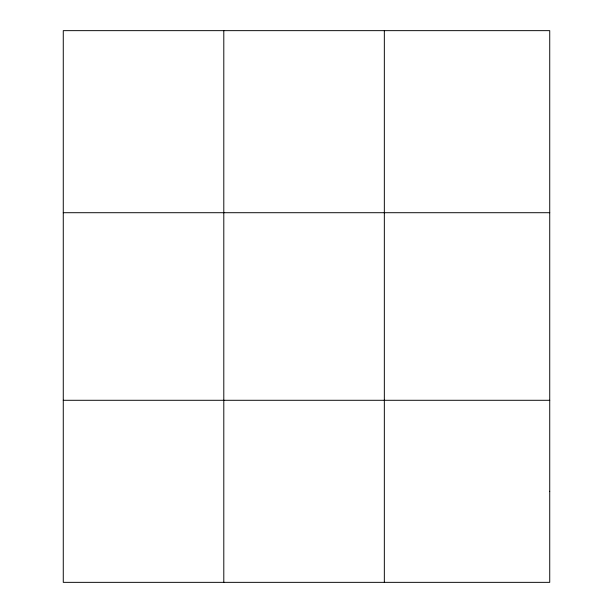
<?xml version="1.0" encoding="UTF-8"?>
<svg xmlns="http://www.w3.org/2000/svg" width="613" height="613" viewBox="0 0 613 613"><rect width="100%" height="100%" fill="white"/><g stroke="black" fill="none" stroke-linecap="round" stroke-linejoin="round"><path stroke-width="0.92" d="M223.799 30.65L223.799 582.35M384.336 30.65L384.336 582.35M63.269 212.711L549.731 212.711M63.269 400.289L549.731 400.289M549.731 491.32L549.731 582.35L63.269 582.35L63.269 30.65L549.731 30.65L549.731 491.32"/></g></svg>
